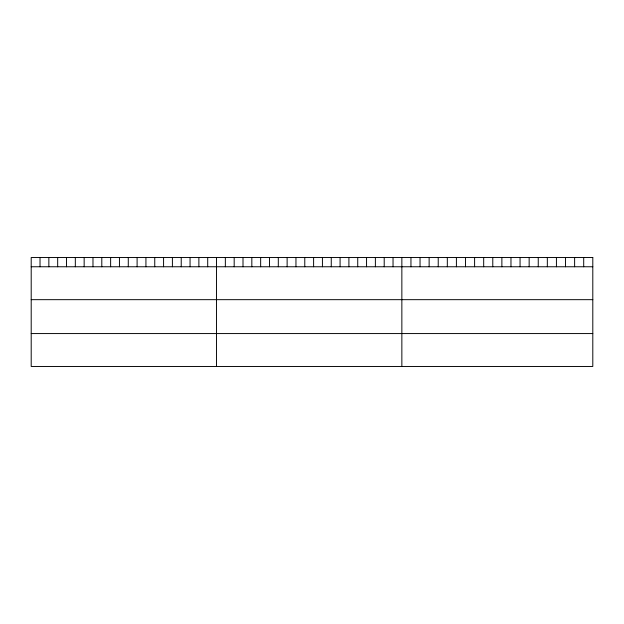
<?xml version="1.0" encoding="UTF-8"?>
<svg xmlns="http://www.w3.org/2000/svg" width="624" height="624" viewBox="0 0 624 624"><rect width="100%" height="100%" fill="white"/><g stroke="black" fill="none" stroke-linecap="round" stroke-linejoin="round"><path stroke-width="0.94" d="M31.2 266.76L592.8 266.76M31.2 299.668L592.8 299.668M31.2 333.567L592.8 333.567M583.705 257.533L583.705 266.76M574.618 257.533L574.618 266.76M565.523 257.533L565.523 266.76M556.429 257.533L556.429 266.76M547.334 257.533L547.334 266.76M538.247 257.533L538.247 266.76M529.152 257.533L529.152 266.76M520.057 257.533L520.057 266.76M510.97 257.533L510.97 266.76M501.875 257.533L501.875 266.76M492.781 257.533L492.781 266.76M483.686 257.533L483.686 266.76M474.599 257.533L474.599 266.76M465.504 257.533L465.504 266.76M456.409 257.533L456.409 266.76M447.322 257.533L447.322 266.76M438.227 257.533L438.227 266.76M429.133 257.533L429.133 266.76M420.038 257.533L420.038 266.76M410.951 257.533L410.951 266.76M401.856 257.533L401.856 366.467M393.034 257.533L393.034 266.76M384.205 257.533L384.205 266.76M375.383 257.533L375.383 266.76M366.553 257.533L366.553 266.76M357.731 257.533L357.731 266.76M348.902 257.533L348.902 266.76M340.08 257.533L340.08 266.76M331.258 257.533L331.258 266.76M322.429 257.533L322.429 266.76M313.607 257.533L313.607 266.76M304.777 257.533L304.777 266.76M295.955 257.533L295.955 266.76M287.126 257.533L287.126 266.76M278.304 257.533L278.304 266.76M269.482 257.533L269.482 266.76M260.653 257.533L260.653 266.76M251.831 257.533L251.831 266.76M243.001 257.533L243.001 266.76M234.179 257.533L234.179 266.76M225.35 257.533L225.35 266.76M216.528 257.533L216.528 366.467M207.706 257.533L207.706 266.76M198.877 257.533L198.877 266.76M190.055 257.533L190.055 266.76M181.225 257.533L181.225 266.76M172.403 257.533L172.403 266.76M163.574 257.533L163.574 266.76M154.752 257.533L154.752 266.76M145.93 257.533L145.93 266.76M137.101 257.533L137.101 266.76M128.279 257.533L128.279 266.76M119.449 257.533L119.449 266.76M110.627 257.533L110.627 266.76M101.798 257.533L101.798 266.76M92.976 257.533L92.976 266.76M84.154 257.533L84.154 266.76M75.325 257.533L75.325 266.76M66.503 257.533L66.503 266.76M57.673 257.533L57.673 266.76M48.851 257.533L48.851 266.76M40.022 257.533L40.022 266.76M592.8 257.533L31.2 257.533L31.2 366.467L592.8 366.467L592.8 257.533"/></g></svg>
